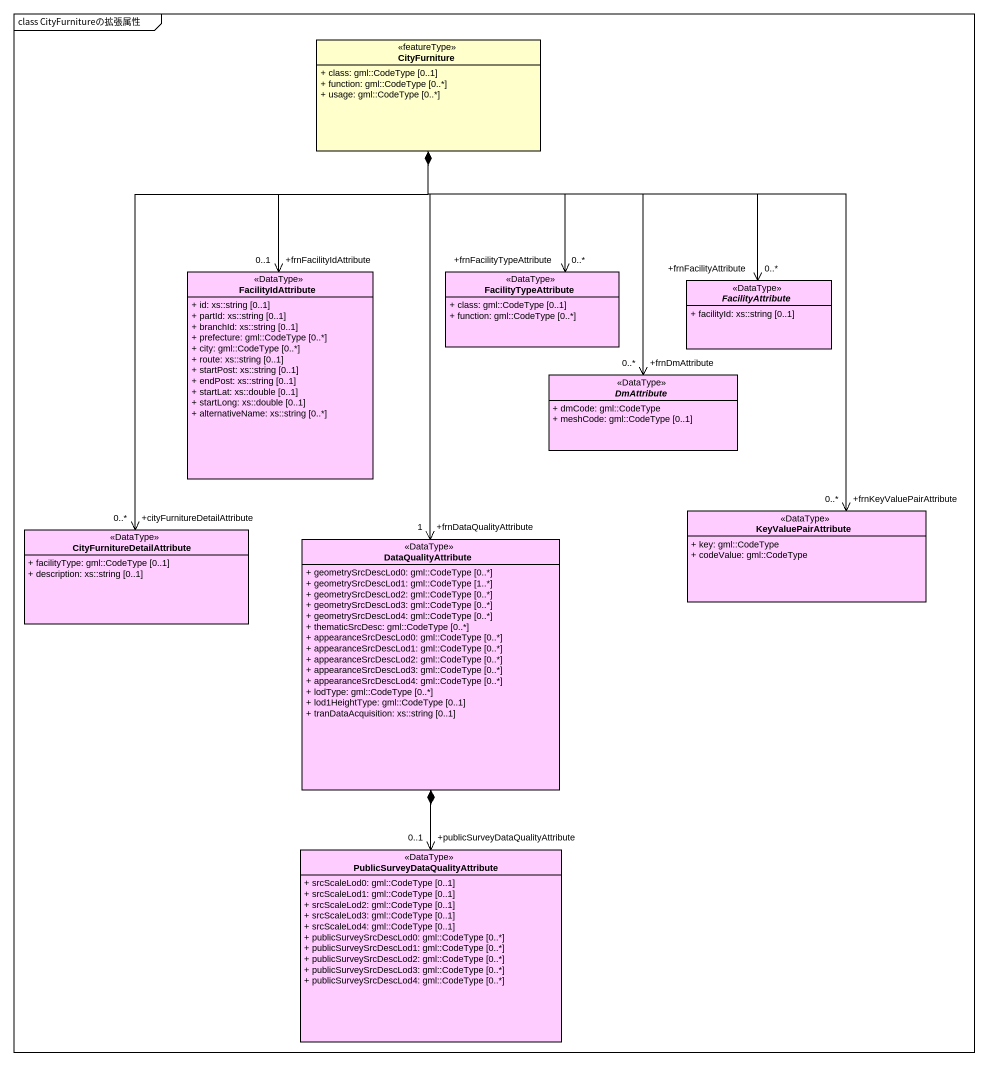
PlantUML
@startuml
mainframe class CityFurnitureの拡張属性
hide circle
hide empty members
skinparam classAttributeIconSize 0
class CityFurniture <<featureType>> #FFFFCC {
  + class: gml::CodeType [0..1]
  + function: gml::CodeType [0..*]
  + usage: gml::CodeType [0..*]
}
class FacilityIdAttribute <<DataType>> #FFCCFF {
  + id: xs::string [0..1]
  + partId: xs::string [0..1]
  + branchId: xs::string [0..1]
  + prefecture: gml::CodeType [0..*]
  + city: gml::CodeType [0..*]
  + route: xs::string [0..1]
  + startPost: xs::string [0..1]
  + endPost: xs::string [0..1]
  + startLat: xs::double [0..1]
  + startLong: xs::double [0..1]
  + alternativeName: xs::string [0..*]
}
class FacilityTypeAttribute <<DataType>> #FFCCFF {
  + class: gml::CodeType [0..1]
  + function: gml::CodeType [0..*]
}
abstract class FacilityAttribute <<DataType>> #FFCCFF {
  + facilityId: xs::string [0..1]
}
abstract class DmAttribute <<DataType>> #FFCCFF {
  + dmCode: gml::CodeType
  + meshCode: gml::CodeType [0..1]
}
class KeyValuePairAttribute <<DataType>> #FFCCFF {
  + key: gml::CodeType
  + codeValue: gml::CodeType
}
class CityFurnitureDetailAttribute <<DataType>> #FFCCFF {
  + facilityType: gml::CodeType [0..1]
  + description: xs::string [0..1]
}
class DataQualityAttribute <<DataType>> #FFCCFF {
  + geometrySrcDescLod0: gml::CodeType [0..*]
  + geometrySrcDescLod1: gml::CodeType [1..*]
  + geometrySrcDescLod2: gml::CodeType [0..*]
  + geometrySrcDescLod3: gml::CodeType [0..*]
  + geometrySrcDescLod4: gml::CodeType [0..*]
  + thematicSrcDesc: gml::CodeType [0..*]
  + appearanceSrcDescLod0: gml::CodeType [0..*]
  + appearanceSrcDescLod1: gml::CodeType [0..*]
  + appearanceSrcDescLod2: gml::CodeType [0..*]
  + appearanceSrcDescLod3: gml::CodeType [0..*]
  + appearanceSrcDescLod4: gml::CodeType [0..*]
  + lodType: gml::CodeType [0..*]
  + lod1HeightType: gml::CodeType [0..1]
  + tranDataAcquisition: xs::string [0..1]
}
class "PublicSurveyDataQualityAttribute" as PublicSurveyDataQualityAttri <<DataType>> #FFCCFF {
  + srcScaleLod0: gml::CodeType [0..1]
  + srcScaleLod1: gml::CodeType [0..1]
  + srcScaleLod2: gml::CodeType [0..1]
  + srcScaleLod3: gml::CodeType [0..1]
  + srcScaleLod4: gml::CodeType [0..1]
  + publicSurveySrcDescLod0: gml::CodeType [0..*]
  + publicSurveySrcDescLod1: gml::CodeType [0..*]
  + publicSurveySrcDescLod2: gml::CodeType [0..*]
  + publicSurveySrcDescLod3: gml::CodeType [0..*]
  + publicSurveySrcDescLod4: gml::CodeType [0..*]
}
FacilityIdAttribute "+frnFacilityIdAttribute\n0..1" <-up-* CityFurniture
FacilityTypeAttribute "+frnFacilityTypeAttribute\n0..*" <-up-* CityFurniture
FacilityAttribute "+frnFacilityAttribute\n0..*" <-up-* CityFurniture
DmAttribute "+frnDmAttribute\n0..*" <-up-* CityFurniture
KeyValuePairAttribute "+frnKeyValuePairAttribute\n0..*" <-up-* CityFurniture
CityFurnitureDetailAttribute "+cityFurnitureDetailAttribute\n0..*" <-up-* CityFurniture
DataQualityAttribute "+frnDataQualityAttribute\n1" <-up-* CityFurniture
PublicSurveyDataQualityAttri "+publicSurveyDataQualityAttribute\n0..1" <-up-* DataQualityAttribute
@enduml
